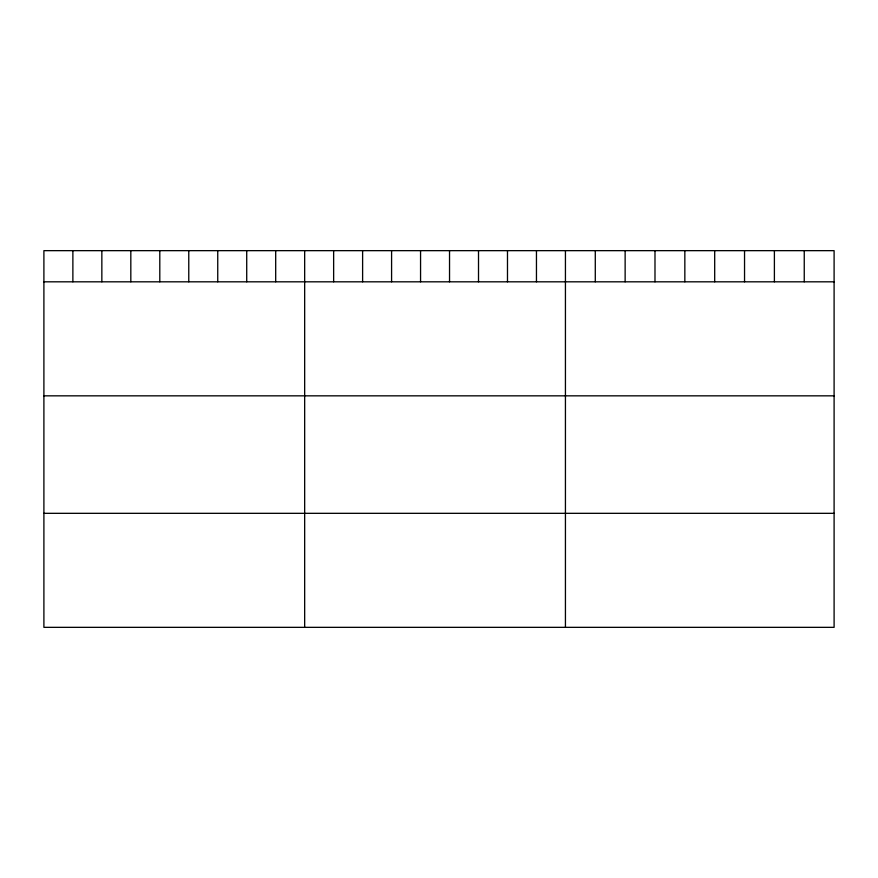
<?xml version="1.0" encoding="UTF-8"?>
<svg xmlns="http://www.w3.org/2000/svg" width="878" height="878" viewBox="0 0 878 878"><rect width="100%" height="100%" fill="white"/><g stroke="black" fill="none" stroke-linecap="round" stroke-linejoin="round"><path stroke-width="1.32" d="M834.1 281.816L834.1 627.342L43.9 627.342L43.9 250.658L834.1 250.658L834.1 281.816L43.9 281.816M43.9 395.835L834.1 395.835M43.9 513.323L834.1 513.323M804.248 250.658L804.248 281.816M774.396 250.658L774.396 281.816M744.544 250.658L744.544 281.816M714.692 250.658L714.692 281.816M684.84 250.658L684.84 281.816M654.988 250.658L654.988 281.816M625.136 250.658L625.136 281.816M595.284 250.658L595.284 281.816M565.432 250.658L565.432 627.342M536.458 250.658L536.458 281.816M507.484 250.658L507.484 281.816M478.51 250.658L478.51 281.816M449.536 250.658L449.536 281.816M420.562 250.658L420.562 281.816M391.588 250.658L391.588 281.816M362.614 250.658L362.614 281.816M333.64 250.658L333.64 281.816M304.666 250.658L304.666 627.342M275.692 250.658L275.692 281.816M246.718 250.658L246.718 281.816M217.744 250.658L217.744 281.816M188.77 250.658L188.77 281.816M159.796 250.658L159.796 281.816M130.822 250.658L130.822 281.816M101.848 250.658L101.848 281.816M72.874 250.658L72.874 281.816"/></g></svg>
